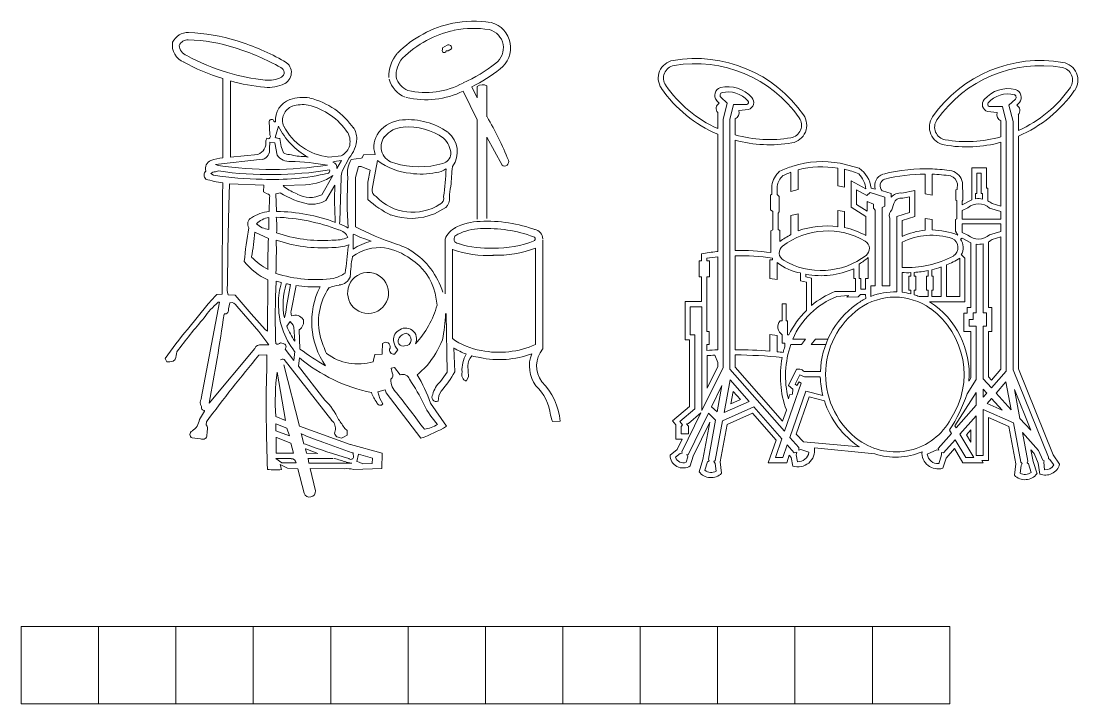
# Model space of a CAD drawing. Header units: inches. Extents: x 0 to 32.2, y 12.4 to 36.8.
# Drawn here: x 0 to 13.66, y 27 to 35.82 of the extents above; entities that cross this region are included whole.
import ezdxf

# ---------------------------------------------------------------- set-up
doc = ezdxf.new("R2010")
doc.units = ezdxf.units.IN
doc.header["$MEASUREMENT"] = 0

msp = doc.modelspace()

# ---------------------------------------------------------------- linework, layer by layer
at = {"color": 7, "linetype": 'Continuous', "lineweight": 5}
for p, q in [((5.504, 35.514), (5.445, 35.479)), ((5.445, 35.479), (5.446, 35.456)), ((5.494, 35.437), (5.52, 35.441)), ((5.52, 35.441), (5.563, 35.463)), ((2.605, 35.08), (2.605, 34.058)), ((2.707, 34.063), (2.707, 35.049)), ((5.825, 34.973), (5.895, 34.831)), ((5.895, 34.831), (5.895, 34.977)), ((6.02, 34.985), (6.02, 34.587)), ((5.895, 34.548), (5.713, 34.918)), ((9.124, 34.763), (9.04, 34.84)), ((8.988, 34.797), (9.02, 34.762)), ((9.07, 34.551), (9.124, 34.763)), ((9.206, 34.746), (9.16, 34.551)), ((9.379, 34.746), (9.206, 34.746)), ((12.509, 34.721), (12.682, 34.72)), ((12.682, 34.72), (12.729, 34.525)), ((12.765, 34.738), (12.849, 34.814)), ((12.819, 34.525), (12.765, 34.738)), ((12.901, 34.771), (12.868, 34.736)), ((9.002, 34.64), (9.002, 34.435)), ((9.07, 31.345), (9.07, 34.551)), ((9.16, 34.551), (9.16, 31.326)), ((9.227, 34.353), (9.227, 34.559)), ((9.276, 34.667), (9.399, 34.681)), ((12.613, 34.641), (12.49, 34.656)), ((12.887, 34.614), (12.887, 34.409)), ((3.207, 34.53), (3.213, 34.354)), ((3.326, 34.464), (3.281, 34.321)), ((4.938, 34.454), (4.968, 34.455)), ((5.895, 33.265), (5.895, 34.548)), ((12.661, 34.328), (12.661, 34.534)), ((12.729, 34.525), (12.729, 31.3)), ((12.819, 31.318), (12.819, 34.525)), ((3.175, 34.309), (3.163, 34.278)), ((3.345, 34.305), (3.359, 34.202)), ((6.215, 33.962), (6.02, 34.324)), ((6.02, 34.324), (6.02, 33.272)), ((9.002, 34.361), (9.002, 32.847)), ((9.227, 32.859), (9.227, 34.283)), ((12.887, 31.331), (12.887, 34.336)), ((3.213, 34.26), (3.209, 34.177)), ((3.277, 34.252), (3.213, 34.26)), ((3.309, 34.09), (3.277, 34.252)), ((3.359, 34.202), (3.391, 34.123)), ((12.661, 34.257), (12.661, 33.432)), ((3.121, 34.037), (2.51, 33.972)), ((3.059, 34.098), (2.707, 34.063)), ((3.67, 34.073), (3.707, 34.067)), ((3.977, 34.067), (4.137, 34.082)), ((4.029, 34.002), (4.046, 34.009)), ((4.046, 34.009), (4.141, 34.021)), ((4.141, 34.021), (4.081, 33.917)), ((4.15, 33.886), (4.238, 34.056)), ((4.395, 34.051), (4.265, 34.033)), ((4.408, 34.055), (4.395, 34.051)), ((4.423, 34.094), (4.408, 34.055)), ((4.574, 34.099), (4.423, 34.094)), ((2.51, 33.972), (2.547, 33.957)), ((2.513, 33.876), (2.549, 33.887)), ((4.323, 33.802), (4.358, 33.943)), ((4.358, 33.943), (4.395, 33.945)), ((4.395, 33.945), (4.51, 33.899)), ((4.51, 33.899), (4.482, 33.741)), ((9.948, 33.623), (9.948, 33.867)), ((10.041, 33.902), (10.041, 33.648)), ((10.552, 33.694), (10.552, 33.923)), ((10.62, 33.979), (10.585, 33.986)), ((10.831, 33.922), (10.62, 33.979)), ((10.641, 33.909), (10.641, 33.678)), ((12.474, 33.926), (12.284, 33.926)), ((12.284, 33.926), (12.284, 33.515)), ((12.474, 33.665), (12.474, 33.926)), ((2.488, 33.831), (2.45, 33.853)), ((2.605, 33.732), (2.604, 33.568)), ((4.029, 33.826), (3.887, 33.58)), ((4.119, 33.238), (4.136, 33.802)), ((4.319, 33.166), (4.323, 33.802)), ((4.482, 33.741), (4.482, 33.52)), ((10.728, 33.417), (10.728, 33.758)), ((10.728, 33.758), (10.917, 33.654)), ((11.683, 33.847), (11.683, 33.591)), ((11.772, 33.574), (11.772, 33.845)), ((12.164, 33.65), (12.164, 33.738)), ((12.406, 33.858), (12.352, 33.858)), ((12.352, 33.858), (12.352, 33.597)), ((12.406, 33.597), (12.406, 33.858)), ((2.685, 33.441), (2.692, 33.722)), ((2.692, 33.722), (3.136, 33.704)), ((3.136, 33.704), (3.132, 33.617)), ((3.132, 33.617), (3.18, 33.592)), ((3.35, 33.605), (3.293, 33.589)), ((3.386, 33.699), (3.676, 33.709)), ((3.404, 33.676), (3.386, 33.699)), ((4.053, 33.702), (3.936, 33.507)), ((9.701, 33.696), (9.701, 33.586)), ((9.769, 33.69), (9.769, 33.584)), ((10.041, 33.648), (9.948, 33.623)), ((10.641, 33.678), (10.552, 33.694)), ((10.795, 33.455), (10.795, 33.644)), ((10.795, 33.644), (10.93, 33.57)), ((10.93, 33.57), (10.97, 33.61)), ((10.97, 33.61), (11.16, 33.55)), ((11.038, 33.652), (10.984, 33.664)), ((11.242, 33.594), (11.129, 33.63)), ((11.242, 33.546), (11.242, 33.594)), ((11.55, 33.634), (11.381, 33.601)), ((11.55, 33.299), (11.55, 33.634)), ((12.097, 33.649), (12.079, 33.643)), ((12.079, 33.643), (12.079, 33.509)), ((12.099, 33.723), (12.097, 33.649)), ((12.17, 33.637), (12.164, 33.65)), ((12.17, 33.508), (12.17, 33.637)), ((12.352, 33.597), (12.335, 33.597)), ((12.335, 33.597), (12.335, 33.526)), ((12.425, 33.597), (12.406, 33.597)), ((12.425, 33.523), (12.425, 33.597)), ((12.492, 33.665), (12.474, 33.665)), ((12.492, 33.501), (12.492, 33.665)), ((2.604, 33.568), (2.598, 32.294)), ((3.208, 33.543), (3.205, 33.363)), ((3.293, 33.589), (3.301, 33.363)), ((9.701, 33.586), (9.685, 33.572)), ((9.685, 33.572), (9.685, 33.383)), ((9.769, 33.584), (9.797, 33.556)), ((9.797, 33.556), (9.797, 33.36)), ((11.016, 33.457), (10.934, 33.492)), ((10.934, 33.492), (10.934, 33.368)), ((11.016, 33.406), (11.016, 33.457)), ((11.16, 33.55), (11.16, 33.431)), ((11.252, 33.386), (11.276, 33.468)), ((11.394, 33.535), (11.482, 33.552)), ((11.482, 33.552), (11.482, 33.349)), ((11.683, 33.591), (11.772, 33.574)), ((12.079, 33.509), (12.091, 33.5)), ((12.091, 33.5), (12.091, 33.268)), ((12.284, 33.515), (12.159, 33.449)), ((12.159, 33.496), (12.17, 33.508)), ((12.159, 33.449), (12.159, 33.496)), ((12.661, 33.432), (12.547, 33.466)), ((5.34, 33.334), (5.487, 33.416)), ((9.685, 33.383), (9.715, 33.363)), ((9.715, 33.363), (9.715, 33.128)), ((9.797, 33.36), (9.783, 33.341)), ((9.783, 33.341), (9.783, 33.132)), ((9.948, 33.31), (10.041, 33.333)), ((10.041, 33.333), (10.041, 33.113)), ((10.552, 33.165), (10.552, 33.374)), ((10.552, 33.374), (10.641, 33.363)), ((10.641, 33.363), (10.641, 33.155)), ((10.917, 33.298), (10.728, 33.417)), ((10.934, 33.368), (10.795, 33.455)), ((11.036, 33.379), (11.016, 33.406)), ((11.037, 33.286), (11.036, 33.379)), ((11.16, 33.431), (11.127, 33.416)), ((11.127, 33.416), (11.127, 33.286)), ((11.482, 33.349), (11.316, 33.298)), ((12.159, 33.375), (12.234, 33.411)), ((12.159, 33.263), (12.159, 33.375)), ((12.513, 33.405), (12.66, 33.362)), ((12.66, 33.362), (12.66, 33.263)), ((3.2, 33.131), (3.202, 33.286)), ((4.116, 33.206), (4.119, 33.238)), ((9.948, 33.063), (9.948, 33.31)), ((10.917, 33.051), (10.917, 33.298)), ((11.037, 32.404), (11.037, 33.286)), ((11.127, 33.286), (11.127, 32.404)), ((11.226, 32.404), (11.226, 33.277)), ((11.316, 33.298), (11.316, 32.324)), ((11.384, 33.248), (11.55, 33.299)), ((11.384, 33.043), (11.384, 33.248)), ((11.772, 33.259), (11.683, 33.271)), ((11.683, 33.271), (11.683, 33.121)), ((11.772, 33.124), (11.772, 33.259)), ((12.091, 33.268), (12.073, 33.259)), ((12.073, 33.259), (12.073, 33.109)), ((12.66, 33.263), (12.159, 33.263)), ((12.66, 33.204), (12.159, 33.204)), ((12.159, 33.204), (12.159, 33.092)), ((12.66, 33.105), (12.66, 33.204)), ((3.197, 33.016), (3.02, 33.096)), ((4.289, 33.064), (4.299, 33.071)), ((4.289, 32.877), (4.289, 33.064)), ((9.715, 33.128), (9.689, 33.115)), ((9.689, 33.115), (9.689, 32.832)), ((9.783, 33.132), (9.805, 33.118)), ((9.805, 33.118), (9.805, 32.974)), ((12.073, 33.109), (12.105, 33.058)), ((12.159, 33.092), (12.234, 33.056)), ((12.513, 33.062), (12.66, 33.105)), ((4.237, 32.932), (4.228, 32.908)), ((4.441, 33.009), (4.525, 32.979)), ((5.479, 33.005), (5.479, 32.297)), ((6.74, 31.584), (6.74, 32.995)), ((11.384, 32.968), (11.384, 32.641)), ((12.16, 33.019), (12.14, 33.007)), ((12.274, 32.956), (12.16, 33.019)), ((12.274, 32.123), (12.274, 32.956)), ((12.342, 32.94), (12.342, 32.055)), ((12.432, 32.055), (12.432, 32.945)), ((12.5, 32.97), (12.5, 32.123)), ((12.661, 33.035), (12.547, 33.001)), ((12.661, 31.326), (12.661, 33.035)), ((5.573, 32.874), (5.573, 31.722)), ((6.647, 31.646), (6.647, 32.89)), ((8.793, 32.817), (8.793, 32.724)), ((9.002, 32.847), (8.99, 32.844)), ((9.002, 31.575), (9.002, 32.777)), ((9.227, 32.791), (9.227, 31.577)), ((12.15, 32.801), (12.197, 32.759)), ((8.793, 32.724), (8.76, 32.724)), ((8.76, 32.724), (8.76, 32.52)), ((8.861, 32.759), (8.861, 32.724)), ((8.861, 32.724), (8.894, 32.724)), ((8.894, 32.724), (8.894, 32.52)), ((9.674, 32.498), (9.674, 32.738)), ((9.674, 32.738), (9.708, 32.738)), ((9.708, 32.738), (9.708, 32.761)), ((9.77, 32.704), (9.77, 32.483)), ((10.829, 32.683), (10.829, 32.495)), ((10.947, 32.495), (10.947, 32.768)), ((11.889, 32.645), (11.889, 32.264)), ((11.957, 32.672), (11.957, 32.264)), ((12.129, 32.264), (12.129, 32.759)), ((12.197, 32.759), (12.197, 32.197)), ((8.76, 32.52), (8.791, 32.52)), ((8.791, 32.52), (8.791, 32.2)), ((8.894, 32.52), (8.859, 32.52)), ((8.859, 32.52), (8.859, 31.812)), ((10.073, 32.465), (10.073, 32.568)), ((10.141, 32.519), (10.141, 32.552)), ((10.215, 32.501), (10.141, 32.519)), ((10.215, 32.149), (10.215, 32.501)), ((10.761, 32.624), (10.761, 32.495)), ((11.384, 32.319), (11.384, 32.574)), ((11.497, 32.526), (11.472, 32.526)), ((11.472, 32.526), (11.472, 32.347)), ((11.497, 32.573), (11.497, 32.526)), ((11.541, 32.575), (11.541, 32.526)), ((11.541, 32.526), (11.562, 32.526)), ((11.562, 32.526), (11.562, 32.347)), ((11.698, 32.347), (11.698, 32.526)), ((11.698, 32.526), (11.723, 32.526)), ((11.723, 32.526), (11.723, 32.6)), ((11.767, 32.526), (11.767, 32.61)), ((11.788, 32.526), (11.767, 32.526)), ((11.788, 32.347), (11.788, 32.526)), ((3.189, 32.478), (3.182, 31.818)), ((3.297, 32.463), (3.294, 32.432)), ((3.49, 32.079), (3.552, 32.407)), ((9.77, 32.483), (9.674, 32.498)), ((10.147, 32.448), (10.073, 32.465)), ((10.147, 32.084), (10.147, 32.448)), ((10.761, 32.495), (10.783, 32.495)), ((10.783, 32.495), (10.783, 32.328)), ((10.829, 32.495), (10.851, 32.495)), ((10.851, 32.495), (10.851, 32.359)), ((10.913, 32.36), (10.913, 32.495)), ((10.913, 32.495), (10.947, 32.495)), ((10.98, 32.404), (11.037, 32.404)), ((10.98, 32.266), (10.98, 32.404)), ((11.127, 32.404), (11.226, 32.404)), ((2.512, 32.271), (2.419, 32.168)), ((2.528, 32.292), (2.512, 32.271)), ((2.598, 32.294), (2.528, 32.292)), ((2.765, 32.28), (2.675, 32.287)), ((5.375, 32.154), (5.349, 32.307)), ((10.783, 32.328), (10.515, 32.328)), ((10.691, 32.279), (10.54, 32.265)), ((10.671, 32.254), (10.691, 32.279)), ((10.818, 32.258), (10.671, 32.254)), ((10.846, 32.291), (10.818, 32.258)), ((10.913, 32.292), (10.846, 32.291)), ((10.851, 32.359), (10.913, 32.36)), ((10.914, 32.237), (10.913, 32.292)), ((11.472, 32.347), (11.497, 32.347)), ((11.497, 32.347), (11.497, 32.299)), ((11.562, 32.347), (11.541, 32.347)), ((11.541, 32.347), (11.541, 32.286)), ((11.604, 32.264), (11.723, 32.264)), ((11.723, 32.347), (11.698, 32.347)), ((11.723, 32.264), (11.723, 32.347)), ((11.767, 32.264), (11.767, 32.347)), ((11.767, 32.347), (11.788, 32.347)), ((11.889, 32.264), (11.767, 32.264)), ((11.957, 32.264), (12.129, 32.264)), ((2.419, 32.168), (2.15, 31.838)), ((2.565, 32.19), (2.328, 30.947)), ((2.545, 32.189), (2.565, 32.19)), ((2.699, 32.184), (2.678, 32.107)), ((3.072, 31.814), (2.787, 32.141)), ((8.791, 32.2), (8.579, 32.2)), ((8.579, 32.2), (8.579, 31.704)), ((8.647, 31.771), (8.647, 32.132)), ((8.647, 32.132), (8.797, 32.132)), ((8.797, 32.132), (8.797, 30.789)), ((9.835, 31.95), (9.835, 32.168)), ((9.835, 32.168), (9.888, 32.168)), ((9.888, 32.168), (9.888, 31.949)), ((12.197, 32.197), (11.739, 32.197)), ((12.227, 32.049), (12.227, 32.123)), ((12.227, 32.123), (12.274, 32.123)), ((12.5, 32.123), (12.544, 32.123)), ((12.544, 32.123), (12.544, 31.813)), ((3.154, 31.837), (2.974, 32.04)), ((3.418, 32.039), (3.403, 31.989)), ((5.491, 32.045), (5.505, 31.285)), ((12.182, 31.813), (12.182, 32.049)), ((12.182, 32.049), (12.227, 32.049)), ((12.301, 31.965), (12.252, 31.965)), ((12.252, 31.965), (12.252, 31.88)), ((12.342, 32.055), (12.301, 32.055)), ((12.301, 32.055), (12.301, 31.965)), ((12.477, 32.055), (12.432, 32.055)), ((12.477, 31.88), (12.477, 32.055)), ((3.182, 31.818), (3.154, 31.837)), ((3.433, 31.88), (3.478, 31.941)), ((3.478, 31.941), (3.516, 31.893)), ((3.516, 31.893), (3.524, 31.866)), ((3.524, 31.866), (3.537, 31.687)), ((3.603, 31.586), (3.595, 31.835)), ((9.807, 31.95), (9.835, 31.95)), ((9.888, 31.949), (9.902, 31.949)), ((9.902, 31.949), (9.902, 31.767)), ((12.252, 31.88), (12.342, 31.88)), ((12.342, 31.88), (12.342, 31.193)), ((12.432, 31.201), (12.432, 31.88)), ((12.432, 31.88), (12.477, 31.88)), ((3.199, 31.638), (3.072, 31.814)), ((8.579, 31.704), (8.639, 31.704)), ((8.639, 31.704), (8.639, 30.844)), ((8.707, 31.771), (8.647, 31.771)), ((8.707, 30.813), (8.707, 31.771)), ((8.859, 31.812), (8.891, 31.812)), ((8.891, 31.812), (8.891, 31.644)), ((9.674, 31.558), (9.674, 31.774)), ((9.674, 31.774), (9.77, 31.761)), ((9.77, 31.761), (9.77, 31.55)), ((9.835, 31.663), (9.835, 31.769)), ((9.902, 31.767), (9.922, 31.767)), ((9.972, 31.715), (10.138, 31.715)), ((10.138, 31.715), (10.083, 31.644)), ((10.209, 31.644), (10.264, 31.715)), ((10.264, 31.715), (10.426, 31.715)), ((12.274, 31.813), (12.182, 31.813)), ((12.274, 31.212), (12.274, 31.813)), ((12.544, 31.813), (12.5, 31.813)), ((12.5, 31.813), (12.5, 31.227)), ((2.43, 30.887), (3.02, 31.592)), ((3.11, 31.638), (3.199, 31.638)), ((3.351, 31.667), (3.384, 31.655)), ((3.41, 31.582), (3.525, 31.439)), ((3.525, 31.439), (3.535, 31.553)), ((4.666, 31.536), (4.668, 31.656)), ((4.823, 31.518), (4.868, 31.576)), ((5.603, 31.291), (5.591, 31.599)), ((8.891, 31.644), (8.859, 31.644)), ((8.859, 31.644), (8.859, 31.569)), ((9.868, 31.663), (9.835, 31.663)), ((9.868, 31.618), (9.868, 31.663)), ((10.083, 31.644), (9.947, 31.644)), ((10.397, 31.644), (10.209, 31.644)), ((1.863, 31.461), (1.882, 31.419)), ((1.882, 31.419), (1.922, 31.42)), ((1.922, 31.42), (1.965, 31.428)), ((1.965, 31.428), (1.99, 31.452)), ((3.073, 31.505), (3.176, 31.509)), ((3.176, 31.509), (3.173, 31.307)), ((3.397, 31.452), (4.013, 30.663)), ((3.585, 31.365), (3.597, 31.472)), ((4.55, 31.422), (4.552, 31.442)), ((4.552, 31.442), (4.57, 31.516)), ((4.57, 31.516), (4.666, 31.519)), ((4.666, 31.519), (4.666, 31.536)), ((8.865, 31.081), (8.865, 31.501)), ((8.966, 31.506), (9.002, 31.412)), ((9.002, 31.412), (9.002, 31.361)), ((9.227, 31.51), (9.227, 31.351)), ((3.418, 30.663), (3.307, 31.288)), ((3.598, 30.59), (3.393, 31.383)), ((3.923, 30.926), (3.585, 31.365)), ((4.826, 31.348), (4.783, 31.337)), ((4.783, 31.337), (4.795, 31.277)), ((4.899, 31.251), (4.826, 31.348)), ((5.139, 31.269), (5.245, 31.373)), ((5.505, 31.285), (5.419, 31.165)), ((5.779, 31.231), (5.774, 31.368)), ((8.797, 30.789), (9.07, 31.345)), ((9.002, 31.361), (8.865, 31.081)), ((9.16, 31.326), (9.865, 30.522)), ((9.227, 31.351), (9.839, 30.655)), ((9.916, 31.113), (10.021, 31.324)), ((10.021, 31.324), (10.063, 31.324)), ((10.119, 31.293), (10.328, 31.293)), ((12.538, 31.185), (12.661, 31.326)), ((12.729, 31.3), (12.538, 31.083)), ((13.278, 30.186), (12.819, 31.318)), ((13.338, 30.219), (12.887, 31.331)), ((5.116, 31.251), (5.139, 31.269)), ((5.753, 31.17), (5.768, 31.201)), ((5.768, 31.201), (5.779, 31.231)), ((9.161, 31.188), (9.084, 30.766)), ((9.407, 30.908), (9.161, 31.188)), ((9.865, 30.522), (10.08, 31.146)), ((10.001, 31.132), (10.061, 31.252)), ((10.054, 31.163), (10.023, 31.115)), ((10.08, 31.146), (10.054, 31.163)), ((10.061, 31.252), (10.123, 31.225)), ((10.123, 31.225), (10.327, 31.225)), ((12.342, 31.193), (12.225, 31.008)), ((12.249, 31.173), (12.274, 31.212)), ((12.538, 31.083), (12.432, 31.201)), ((12.5, 31.227), (12.538, 31.185)), ((12.599, 31.016), (12.727, 31.162)), ((12.727, 31.162), (12.794, 30.801)), ((4.61, 31.034), (4.706, 31.057)), ((4.636, 30.948), (4.61, 31.034)), ((4.706, 31.057), (4.717, 31.021)), ((4.717, 31.021), (5.164, 30.433)), ((9.056, 31.113), (8.922, 30.84)), ((8.993, 30.773), (9.056, 31.113)), ((9.173, 30.879), (9.203, 31.038)), ((9.203, 31.038), (9.295, 30.933)), ((9.972, 31.068), (9.916, 31.113)), ((9.931, 30.992), (9.967, 31.002)), ((10.139, 31.042), (9.934, 30.444)), ((9.967, 31.002), (9.972, 31.068)), ((10.023, 31.115), (10.001, 31.132)), ((10.358, 30.987), (10.139, 31.042)), ((12.342, 31.025), (12.068, 30.592)), ((12.342, 30.859), (12.342, 31.025)), ((12.432, 31.067), (12.479, 31.015)), ((12.432, 30.962), (12.432, 31.067)), ((12.479, 31.015), (12.432, 30.962)), ((12.794, 30.801), (12.599, 31.016)), ((12.837, 31.064), (12.907, 30.689)), ((13.046, 30.537), (12.837, 31.064)), ((4.676, 30.876), (4.636, 30.948)), ((5.498, 30.587), (5.289, 30.887)), ((9.084, 30.766), (9.407, 30.908)), ((9.295, 30.933), (9.173, 30.879)), ((9.915, 30.943), (9.931, 30.992)), ((10.016, 30.486), (10.185, 30.968)), ((10.185, 30.968), (10.38, 30.917)), ((12.432, 30.962), (12.432, 30.962)), ((12.54, 30.948), (12.482, 30.882)), ((12.482, 30.882), (12.676, 30.797)), ((12.676, 30.797), (12.54, 30.948)), ((2.371, 30.782), (2.304, 30.676)), ((2.37, 30.792), (2.371, 30.782)), ((6.839, 30.731), (6.85, 30.705)), ((8.639, 30.844), (8.419, 30.656)), ((8.513, 30.647), (8.707, 30.813)), ((8.537, 30.259), (8.782, 30.759)), ((8.881, 30.755), (8.618, 30.219)), ((8.782, 30.759), (8.623, 30.623)), ((8.974, 30.668), (8.881, 30.755)), ((8.922, 30.84), (8.993, 30.773)), ((9.469, 30.837), (9.064, 30.659)), ((9.124, 30.611), (9.451, 30.755)), ((9.451, 30.755), (9.755, 30.409)), ((9.832, 30.424), (9.469, 30.837)), ((9.839, 30.655), (9.889, 30.797)), ((12.084, 30.565), (12.342, 30.859)), ((12.432, 30.21), (12.432, 30.806)), ((12.432, 30.806), (12.825, 30.633)), ((2.39, 30.606), (2.396, 30.646)), ((3.291, 30.715), (3.418, 30.663)), ((3.434, 30.563), (3.292, 30.617)), ((3.292, 30.617), (3.293, 30.527)), ((4.253, 30.353), (3.598, 30.59)), ((6.85, 30.705), (6.854, 30.682)), ((6.854, 30.682), (6.865, 30.649)), ((6.865, 30.649), (6.967, 30.652)), ((8.419, 30.656), (8.461, 30.604)), ((8.461, 30.604), (8.461, 30.421)), ((8.546, 30.607), (8.513, 30.647)), ((8.529, 30.585), (8.546, 30.607)), ((8.623, 30.623), (8.597, 30.617)), ((8.597, 30.617), (8.624, 30.588)), ((8.684, 30.201), (8.9, 30.641)), ((8.9, 30.641), (8.811, 30.156)), ((8.881, 30.164), (8.974, 30.668)), ((9.064, 30.659), (8.97, 30.147)), ((9.035, 30.127), (9.124, 30.611)), ((12.068, 30.592), (12.084, 30.565)), ((12.132, 30.484), (12.342, 30.723)), ((12.342, 30.723), (12.342, 30.21)), ((12.5, 30.143), (12.5, 30.702)), ((12.5, 30.702), (12.765, 30.586)), ((12.825, 30.633), (12.919, 30.122)), ((12.907, 30.689), (13.046, 30.537)), ((2.399, 30.456), (2.403, 30.526)), ((3.293, 30.527), (3.468, 30.464)), ((3.468, 30.464), (3.434, 30.563)), ((3.618, 30.492), (3.653, 30.36)), ((4.164, 30.448), (4.213, 30.473)), ((4.214, 30.533), (4.183, 30.558)), ((4.213, 30.473), (4.214, 30.533)), ((8.529, 30.488), (8.529, 30.585)), ((8.624, 30.488), (8.529, 30.488)), ((8.624, 30.588), (8.624, 30.488)), ((10.11, 30.388), (10.016, 30.486)), ((12.022, 30.494), (11.852, 30.301)), ((11.995, 30.539), (12.022, 30.494)), ((12.313, 30.184), (12.132, 30.484)), ((12.274, 30.543), (12.216, 30.477)), ((12.216, 30.477), (12.274, 30.38)), ((12.274, 30.543), (12.274, 30.38)), ((12.765, 30.586), (12.854, 30.102)), ((13.008, 30.138), (12.94, 30.505)), ((12.94, 30.505), (13.149, 30.273)), ((2.209, 30.436), (2.32, 30.427)), ((3.295, 30.446), (3.297, 30.238)), ((3.486, 30.371), (3.298, 30.444)), ((3.518, 30.238), (3.486, 30.371)), ((3.653, 30.36), (3.673, 30.357)), ((4.277, 30.245), (3.899, 30.382)), ((4.11, 30.443), (4.141, 30.434)), ((4.141, 30.434), (4.164, 30.448)), ((4.666, 30.24), (4.258, 30.353)), ((8.461, 30.421), (8.541, 30.421)), ((8.541, 30.421), (8.476, 30.289)), ((9.755, 30.409), (9.655, 30.116)), ((9.75, 30.184), (9.832, 30.424)), ((9.9, 30.346), (9.845, 30.184)), ((9.988, 30.245), (9.9, 30.346)), ((9.934, 30.444), (10.051, 30.311)), ((10.832, 30.322), (10.11, 30.388)), ((11.921, 30.243), (12.07, 30.413)), ((12.07, 30.413), (12.208, 30.184)), ((3.296, 30.238), (3.518, 30.238)), ((3.687, 30.238), (3.675, 30.297)), ((3.675, 30.297), (3.679, 30.294)), ((3.679, 30.294), (3.834, 30.236)), ((3.834, 30.236), (3.687, 30.238)), ((4.291, 30.245), (4.277, 30.245)), ((4.293, 30.185), (4.291, 30.245)), ((4.358, 30.228), (4.338, 30.13)), ((4.54, 30.177), (4.358, 30.228)), ((4.662, 30.043), (4.666, 30.24)), ((8.476, 30.289), (8.386, 30.215)), ((8.458, 30.186), (8.517, 30.235)), ((8.517, 30.235), (8.541, 30.239)), ((8.541, 30.239), (8.537, 30.259)), ((8.616, 30.191), (8.592, 30.122)), ((8.618, 30.219), (8.604, 30.223)), ((8.604, 30.223), (8.616, 30.191)), ((8.647, 30.075), (8.684, 30.201)), ((9.845, 30.184), (9.75, 30.184)), ((9.893, 30.116), (9.926, 30.213)), ((9.926, 30.213), (9.952, 30.184)), ((9.952, 30.184), (9.972, 30.073)), ((10.022, 30.251), (9.988, 30.245)), ((10.015, 30.218), (10.022, 30.251)), ((10.031, 30.129), (10.015, 30.218)), ((10.051, 30.311), (10.052, 30.28)), ((10.052, 30.28), (10.074, 30.288)), ((10.074, 30.288), (10.179, 30.251)), ((10.252, 30.309), (11.032, 30.23)), ((11.832, 30.282), (11.71, 30.225)), ((11.86, 30.278), (11.832, 30.282)), ((11.852, 30.301), (11.86, 30.278)), ((11.858, 30.104), (11.895, 30.219)), ((11.895, 30.219), (11.895, 30.248)), ((11.895, 30.248), (11.921, 30.243)), ((11.952, 30.177), (12.06, 30.299)), ((12.06, 30.299), (12.169, 30.116)), ((12.208, 30.184), (12.313, 30.184)), ((12.342, 30.21), (12.432, 30.21)), ((13.078, 30.131), (13.05, 30.282)), ((13.05, 30.282), (13.091, 30.237)), ((13.091, 30.237), (13.144, 30.111)), ((13.149, 30.273), (13.202, 30.149)), ((13.276, 30.166), (13.278, 30.186)), ((13.42, 30.097), (13.338, 30.219)), ((3.491, 30.172), (3.29, 30.172)), ((3.29, 30.172), (3.369, 30.113)), ((3.364, 30.028), (3.349, 30.092)), ((3.349, 30.092), (3.441, 30.044)), ((3.369, 30.113), (3.555, 30.115)), ((3.441, 30.044), (3.575, 30.038)), ((4.034, 30.172), (3.703, 30.172)), ((3.708, 30.172), (3.718, 30.111)), ((3.718, 30.111), (4.272, 30.111)), ((4.272, 30.111), (4.201, 30.125)), ((4.295, 30.03), (4.662, 30.043)), ((4.338, 30.13), (4.368, 30.125)), ((4.368, 30.125), (4.416, 30.101)), ((4.416, 30.101), (4.538, 30.106)), ((4.538, 30.106), (4.54, 30.177)), ((8.811, 30.156), (8.761, 30)), ((8.837, 30.018), (8.87, 30.126)), ((8.87, 30.126), (8.89, 30.142)), ((8.89, 30.142), (8.881, 30.164)), ((8.97, 30.147), (8.952, 30.133)), ((8.952, 30.133), (8.967, 30.108)), ((8.967, 30.108), (8.98, 30.009)), ((9.052, 29.98), (9.035, 30.127)), ((9.655, 30.116), (9.893, 30.116)), ((11.91, 30.045), (11.952, 30.177)), ((12.169, 30.116), (12.432, 30.116)), ((12.432, 30.116), (12.416, 30.143)), ((12.416, 30.143), (12.5, 30.143)), ((12.854, 30.102), (12.836, 29.954)), ((12.922, 30.082), (12.909, 29.983)), ((12.919, 30.122), (12.937, 30.107)), ((12.937, 30.107), (12.922, 30.082)), ((12.999, 30.116), (13.008, 30.138)), ((13.019, 30.1), (12.999, 30.116)), ((13.051, 29.992), (13.019, 30.1)), ((13.128, 29.974), (13.078, 30.131)), ((13.144, 30.111), (13.164, 29.97)), ((13.202, 30.149), (13.219, 30.142)), ((13.219, 30.142), (13.216, 30.124)), ((13.216, 30.124), (13.226, 30.024)), ((13.291, 30.161), (13.276, 30.166)), ((13.344, 30.088), (13.291, 30.161)), ((3.575, 30.038), (3.659, 29.723)), ((3.803, 29.754), (3.735, 30.041)), ((3.735, 30.041), (4.178, 30.038)), ((0, 27), (0, 28)), ((12, 28), (0, 28)), ((1, 27), (1, 28)), ((2, 27), (2, 28)), ((3, 27), (3, 28)), ((4, 27), (4, 28)), ((5, 27), (5, 28)), ((6, 27), (6, 28)), ((7, 27), (7, 28)), ((8, 27), (8, 28)), ((9, 27), (9, 28)), ((10, 27), (10, 28)), ((11, 27), (11, 28)), ((12, 27), (12, 28)), ((12, 27), (0, 27))]:
    msp.add_line(p, q, dxfattribs=at)
for centre, radius, start, end in [((5.872, 34.397), 1.43, 101.8375, 134.8396), ((5.85, 34.432), 1.391, 81.0914, 101.2186), ((5.987, 35.477), 0.339, 306.5571, 74.8147), ((2.154, 35.458), 0.217, 87.3267, 154.7962), ((2.089, 33.329), 2.346, 72.5767, 88.2035), ((5.871, 34.398), 1.334, 101.8164, 134.8597), ((5.85, 34.435), 1.294, 81.0766, 101.2488), ((5.987, 35.477), 0.245, 306.5292, 74.8138), ((2.186, 35.51), 0.232, 170.1335, 249.916), ((2.154, 35.457), 0.124, 87.3776, 154.7215), ((2.196, 35.524), 0.155, 185.2835, 248.6805), ((2.09, 33.334), 2.248, 72.5571, 88.2138), ((1.866, 32.588), 3.12, 60.5008, 72.7471), ((5.521, 35.475), 0.043, 344.0073, 113.4945), ((3.362, 37.55), 2.49, 240.6242, 253.83), ((1.866, 32.586), 3.029, 60.5132, 72.7495), ((5.204, 35.112), 0.453, 139.7534, 182.2734), ((5.468, 35.443), 0.0257, 149.5651, 347.923), ((3.36, 37.547), 2.58, 240.6212, 252.9789), ((3.33, 35.159), 0.162, 299.6774, 67.3991), ((5.203, 35.112), 0.359, 139.7334, 182.3259), ((4.903, 36.826), 1.976, 294.1962, 308.4982), ((8.465, 35.087), 0.232, 99.7312, 157.3114), ((8.465, 35.087), 0.164, 99.7846, 214.7952), ((8.714, 33.64), 1.7, 34.7945, 99.7681), ((8.714, 33.64), 1.633, 34.8003, 99.7632), ((13.175, 33.615), 1.7, 80.2292, 145.2202), ((13.175, 33.614), 1.633, 80.2369, 145.1997), ((13.424, 35.061), 0.232, 325.1962, 80.2298), ((3.358, 37.366), 2.313, 252.6437, 264.9628), ((3.195, 35.44), 0.381, 263.9471, 296.3097), ((3.33, 35.159), 0.0687, 299.6493, 67.4097), ((5.098, 35.169), 0.263, 195.7918, 247.6039), ((4.904, 36.824), 2.067, 296.4686, 308.5165), ((8.465, 35.087), 0.232, 157.2389, 214.8254), ((13.424, 35.061), 0.164, 325.2046, 80.2157), ((3.358, 37.365), 2.405, 254.2958, 264.9637), ((3.195, 35.442), 0.476, 263.9983, 296.2586), ((5.099, 35.17), 0.358, 195.8991, 247.5115), ((5.226, 35.924), 1.024, 257.1123, 298.373), ((5.963, 34.895), 0.107, 57.7452, 129.3961), ((9.671, 35.924), 1.633, 214.7932, 245.823), ((9.069, 34.864), 0.105, 107.4912, 219.7268), ((9.138, 34.575), 0.401, 40.4996, 104.4726), ((12.218, 35.899), 1.633, 294.177, 325.2068), ((3.638, 34.299), 0.538, 80.5901, 107.4409), ((3.509, 33.907), 0.948, 33.7515, 76.3883), ((5.226, 35.925), 1.118, 257.1232, 295.8083), ((9.67, 35.924), 1.7, 214.787, 246.8487), ((9.069, 34.864), 0.0374, 107.5242, 219.7642), ((9.137, 34.575), 0.334, 40.5347, 104.4411), ((9.372, 34.773), 0.0951, 286.4656, 41.7492), ((12.751, 34.55), 0.401, 75.5271, 139.5006), ((12.751, 34.549), 0.334, 75.5563, 139.4678), ((12.82, 34.838), 0.0374, 320.2357, 72.4761), ((12.82, 34.838), 0.105, 320.2731, 72.5095), ((12.218, 35.899), 1.7, 293.1585, 325.2112), ((3.575, 34.54), 0.29, 110.9801, 183.5756), ((3.574, 34.54), 0.196, 110.9466, 202.1296), ((3.638, 34.298), 0.446, 80.6297, 107.3712), ((3.508, 33.906), 0.856, 33.7767, 76.3571), ((9.065, 34.693), 0.0825, 123.1246, 219.8865), ((9.372, 34.773), 0.0275, 286.3792, 41.803), ((12.517, 34.747), 0.0951, 138.2513, 253.5336), ((12.517, 34.747), 0.0275, 138.1938, 253.6263), ((12.823, 34.667), 0.0825, 320.1135, 56.8754), ((3.236, 34.524), 0.0294, 10.5879, 168.6185), ((4.999, 33.65), 0.9, 55.2062, 94.3917), ((2.551, 32.533), 4.032, 21.7042, 30.6248), ((9.182, 34.645), 0.0967, 297.9646, 13.3381), ((9.92, 34.478), 0.164, 279.7542, 34.7979), ((9.92, 34.478), 0.232, 279.7579, 34.8159), ((11.969, 34.452), 0.232, 145.1886, 260.2587), ((12.707, 34.619), 0.0969, 166.7757, 241.9209), ((3.281, 34.543), 0.0209, 218.4129, 281.2165), ((4.126, 34.85), 0.888, 205.7674, 241.8609), ((4.058, 34.811), 0.749, 207.4076, 263.8297), ((4.024, 34.288), 0.316, 2.7225, 31.2073), ((4.961, 34.108), 0.44, 93.9436, 140.1653), ((4.962, 34.107), 0.347, 93.9827, 140.108), ((4.999, 33.649), 0.807, 55.2058, 94.3733), ((11.969, 34.452), 0.164, 145.2021, 260.2458), ((2.998, 34.253), 0.166, 291.3853, 8.8318), ((3.192, 34.333), 0.0296, 234.1334, 44.3899), ((3.339, 34.416), 0.111, 238.6199, 273.2236), ((4.015, 34.265), 0.236, 342.2043, 29.7924), ((3.949, 34.319), 0.39, 317.6651, 357.6558), ((4.869, 34.2), 0.311, 143.0351, 198.8052), ((4.869, 34.2), 0.217, 143.0288, 258.9499), ((5.253, 34.093), 0.301, 2.2192, 46.6478), ((5.309, 34.134), 0.327, 324.8321, 50.085), ((9.671, 35.924), 1.632, 254.2409, 279.7733), ((9.671, 35.924), 1.699, 254.884, 279.7747), ((12.218, 35.898), 1.632, 260.2269, 285.759), ((3.084, 34.158), 0.127, 287.1157, 8.2123), ((4.016, 34.298), 0.247, 299.18, 334.7948), ((12.219, 35.894), 1.696, 260.1764, 285.1203), ((2.49, 33.921), 0.108, 109.8373, 199.8835), ((2.696, 33.325), 0.738, 97.1012, 109.2028), ((3.469, 34.206), 0.197, 215.9798, 273.9794), ((3.471, 34.244), 0.145, 236.6085, 269.1553), ((3.671, 34.859), 0.786, 255.1095, 269.9253), ((3.381, 30.544), 3.467, 80.427, 88.326), ((4.546, 33.864), 0.328, 148.8494, 190.2545), ((-20.652, 38.429), 25.639, 349.265, 350.1036), ((5.097, 34.656), 0.802, 232.2464, 265.3616), ((5.412, 34.121), 0.143, 285.1973, 353.5139), ((6.247, 34.004), 0.0535, 232.5449, 22.1069), ((10.349, 32.776), 1.232, 78.9686, 107.7571), ((2.433, 33.832), 0.0687, 130.2649, 227.3991), ((2.504, 33.802), 0.0739, 82.8397, 136.2114), ((3.233, 38.515), 4.609, 261.4369, 279.0423), ((3.223, 38.671), 4.832, 261.9859, 279.0905), ((3.948, 33.89), 0.0395, 304.1947, 15.7999), ((4.002, 33.927), 0.0798, 352.9422, 69.8554), ((4.309, 33.817), 0.173, 156.48, 184.8176), ((5.143, 35.052), 1.112, 253.499, 285.9851), ((5.168, 34.671), 0.825, 260.465, 283.5291), ((5.357, 34.076), 0.208, 271.2425, 309.674), ((2.183, 34.015), 3.309, 352.0023, 358.2844), ((10.599, 33.443), 5.051, 174.3235, 177.2142), ((10.032, 33.637), 0.337, 133.0183, 169.7639), ((10.361, 32.711), 1.297, 107.3454, 115.4562), ((10.364, 32.703), 1.238, 109.6171, 114.9442), ((10.345, 32.705), 1.235, 80.3326, 104.2061), ((10.312, 32.543), 1.468, 77.8866, 79.2628), ((10.362, 32.716), 1.225, 67.764, 76.823), ((10.614, 33.619), 0.373, 7.0193, 54.5126), ((11.686, 31.694), 2.22, 87.703, 104.1664), ((11.688, 31.718), 2.196, 81.1372, 87.7153), ((11.976, 33.703), 0.191, 10.5178, 74.9603), ((2.804, 35.128), 1.41, 252.7812, 261.8893), ((3.188, 38.549), 4.77, 261.5602, 269.1271), ((3.258, 36.998), 3.221, 267.4641, 282.7846), ((3.654, 34.366), 0.657, 271.8862, 304.7888), ((9.846, 33.499), 5.632, 176.8811, 183.5559), ((10.032, 33.637), 0.268, 135.1148, 168.5772), ((10.542, 33.597), 0.38, 8.6597, 41.7402), ((11.188, 33.697), 0.157, 109.0439, 196.5836), ((11.188, 33.697), 0.0893, 109.11, 228.1851), ((11.686, 31.697), 2.149, 90.0606, 104.1759), ((11.686, 31.697), 2.15, 81.2766, 87.6849), ((11.976, 33.703), 0.124, 8.9795, 73.4513), ((3.915, 34.493), 1.054, 237.5175, 259.0581), ((3.936, 34.47), 0.955, 236.1713, 247.294), ((9.933, 33.543), 5.882, 178.4489, 183.1265), ((4.627, 33.636), 0.0906, 169.0247, 243.3561), ((6.047, 33.553), 0.511, 164.5848, 180.9394), ((11.367, 33.435), 0.167, 85.2036, 138.3372), ((3.182, 33.56), 0.0316, 326.4758, 93.7138), ((3.735, 33.886), 0.342, 240.4649, 296.3895), ((3.753, 33.811), 0.355, 263.8687, 300.9629), ((5.281, 34.369), 1.166, 226.7321, 244.3959), ((5.06, 34.012), 0.658, 224.0246, 302.4262), ((5.373, 33.536), 0.0886, 296.748, 12.5694), ((5.387, 33.527), 0.15, 311.8772, 6.426), ((11.374, 33.433), 0.104, 78.9959, 160.1599), ((12.371, 33.252), 0.21, 47.1463, 130.607), ((12.37, 33.251), 0.278, 78.7435, 97.4076), ((12.37, 33.25), 0.279, 50.6875, 63.9576), ((44.217, 32.225), 41.55, 178.3223, 179.7445), ((3.247, 32.885), 0.48, 95.1063, 124.2554), ((3.276, 31.101), 2.262, 69.673, 89.3473), ((5.037, 34.068), 0.794, 250.8707, 292.4447), ((11.314, 33.314), 0.095, 130.6101, 202.502), ((3.019, 33.2), 0.0916, 116.9624, 212.8596), ((3.243, 33.004), 0.284, 98.2808, 135.5816), ((3.219, 33.386), 0.255, 225.6049, 265.74), ((2.342, 33.163), 0.963, 355.5789, 7.5568), ((3.201, 30.72), 2.571, 69.444, 87.846), ((3.753, 32.373), 0.908, 58.493, 66.4718), ((5.966, 32.394), 0.842, 92.1988, 115.6625), ((6.021, 31.402), 1.835, 69.8049, 92.7398), ((7.239, 32.354), 4.37, 169.5012, 175.2421), ((-0.921, 33.45), 3.957, 350.1757, 354.8732), ((3.894, 34.771), 1.784, 250.6219, 273.6638), ((4.067, 32.963), 0.168, 22.2007, 77.653), ((4.641, 33.665), 0.686, 240.0582, 253.0304), ((5.88, 36.124), 3.344, 242.1817, 251.8277), ((5.744, 32.906), 0.282, 116.7447, 159.4789), ((5.66, 33.005), 0.0654, 105.773, 209.5711), ((5.965, 32.396), 0.746, 92.1627, 115.6905), ((6.021, 31.403), 1.74, 69.7929, 92.7461), ((6.617, 33.008), 0.123, 0.0669, 81.5783), ((10.422, 32.146), 1.033, 117.3313, 126.6949), ((10.421, 32.148), 0.963, 59.6102, 127.1049), ((10.403, 32.103), 1.073, 82.0291, 109.7104), ((10.42, 32.145), 1.034, 61.2419, 77.6525), ((11.762, 32.202), 0.921, 94.9011, 114.2444), ((11.762, 32.204), 0.852, 71.6006, 116.3186), ((11.761, 32.202), 0.922, 68.1215, 89.3065), ((12.371, 33.216), 0.21, 229.4485, 312.7982), ((9.268, 32.724), 6.079, 177.2536, 181.0297), ((-3.72, 32.859), 7.018, 357.5773, 1.0917), ((3.893, 34.732), 1.839, 251.1102, 273.7968), ((4.031, 33.526), 0.629, 268.5059, 289.0949), ((4.031, 33.524), 0.533, 268.4667, 291.0889), ((4.695, 32.258), 0.74, 103.2419, 123.2781), ((4.602, 32.137), 0.842, 57.8248, 73.798), ((5.684, 33.062), 0.121, 227.746, 259.6636), ((6.031, 34.15), 1.261, 253.0332, 273.1491), ((6.133, 34.258), 1.368, 268.6112, 291.596), ((6.617, 33.008), 0.0287, 311.1036, 81.6011), ((9.907, 32.828), 0.11, 127.024, 239.6851), ((10.852, 32.883), 0.11, 307.1135, 59.5929), ((11.978, 32.896), 0.128, 302.6931, 66.0071), ((11.978, 32.896), 0.196, 330.997, 34.5267), ((12.371, 33.216), 0.278, 264.0578, 282.719), ((12.367, 33.221), 0.284, 297.8431, 309.2114), ((3.522, 33.278), 0.741, 222.785, 243.4408), ((-0.273, 33.281), 4.516, 350.8912, 355.2593), ((6.015, 32.463), 1.762, 169.6471, 178.0872), ((4.627, 32.325), 0.571, 83.0563, 127.1305), ((4.584, 32.154), 0.746, 52.9643, 81.3941), ((4.521, 32.038), 0.969, 16.9442, 56.8995), ((6.03, 34.148), 1.354, 250.2572, 273.1629), ((6.134, 34.252), 1.456, 268.565, 290.6167), ((9.299, 29.891), 2.97, 95.9741, 99.8177), ((9.288, 29.986), 2.806, 95.8448, 98.7503), ((9.293, 29.955), 2.904, 82.1778, 91.298), ((9.292, 29.936), 2.856, 81.6326, 91.3056), ((10.338, 33.563), 0.963, 239.6133, 307.0942), ((11.451, 33.914), 1.275, 266.9582, 297.9007), ((3.539, 33.241), 0.839, 218.7041, 245.3641), ((4.648, 32.141), 0.721, 13.3301, 57.6521), ((10.177, 33.206), 0.646, 230.8845, 260.7121), ((10.3, 33.54), 1.007, 301.7211, 309.9829), ((11.461, 33.881), 1.307, 283.5457, 289.1041), ((11.456, 33.881), 1.309, 292.5016, 300.972), ((3.808, 34.19), 1.707, 252.431, 277.7622), ((3.947, 32.889), 0.401, 283.1777, 306.5839), ((4.099, 32.579), 0.166, 273.176, 339.9472), ((4.483, 32.31), 0.265, 224.8431, 157.4557), ((10.338, 33.564), 1.031, 258.9458, 294.2363), ((11.451, 33.894), 1.322, 267.0998, 272.0301), ((11.452, 33.907), 1.335, 273.8211, 281.7154), ((2.894, 32.362), 0.232, 168.1382, 199.0126), ((12.308, 32.01), 9.024, 177.3203, 182.2354), ((3.823, 34.247), 1.861, 253.5625, 255.788), ((4.053, 32.205), 0.727, 160.8051, 182.3623), ((4.216, 32.163), 0.832, 161.5726, 192.0606), ((8.08, 31.455), 4.699, 168.1693, 172.8522), ((3.802, 34.157), 1.768, 257.7952, 259.5434), ((3.808, 34.194), 1.806, 261.8281, 271.7451), ((4.749, 31.938), 0.994, 152.9757, 214.989), ((4.64, 31.934), 0.797, 146.0237, 194.4435), ((4.328, 31.336), 1.099, 101.5049, 108.463), ((4.488, 32.311), 0.269, 158.116, 224.1828), ((-1.604, 28.27), 5.931, 39.4819, 42.5501), ((10.923, 31.301), 1.037, 111.6553, 156.4933), ((10.925, 31.298), 1.108, 111.6866, 129.8567), ((11.291, 31.47), 0.854, 116.1607, 125.7965), ((11.29, 31.472), 0.784, 54.0698, 125.8225), ((11.29, 31.472), 0.852, 88.242, 111.2881), ((11.288, 31.463), 0.861, 75.9264, 83.6235), ((11.279, 31.438), 0.888, 68.5243, 72.79), ((3.178, 31.439), 0.981, 130.1311, 145.8723), ((2.63, 32.089), 0.051, 262.5199, 20.7535), ((2.714, 32.104), 0.0818, 26.6642, 100.6218), ((4.296, 32.154), 0.97, 178.7663, 218.2587), ((4.217, 32.472), 1.201, 316.9906, 344.6582), ((11.446, 31.256), 1.118, 125.8398, 178.1165), ((11.446, 31.256), 1.051, 125.8348, 234.0634), ((11.134, 31.257), 1.118, 355.652, 57.2008), ((11.134, 31.257), 1.051, 326.8836, 54.0689), ((9.64, 25.751), 9.583, 139.3837, 142.7611), ((-25.819, 36.224), 28.749, 349.3021, 351.6279), ((3.589, 32.055), 0.102, 166.7957, 203.1495), ((3.539, 31.892), 0.131, 35.0846, 109.7524), ((3.525, 31.939), 0.125, 304.0063, 12.8867), ((3.125, 32.158), 2.363, 348.9124, 357.2555), ((10.945, 31.278), 1.134, 134.7191, 154.4278), ((5.057, 29.327), 3.841, 139.1761, 146.2474), ((4.493, 32.323), 1.149, 202.6846, 213.6264), ((4.941, 31.71), 0.129, 121.1783, 195.9138), ((4.969, 31.716), 0.141, 333.7879, 132.2734), ((9.901, 31.872), 0.122, 140.2459, 237.6901), ((6.631, 32.646), 2.909, 198.2607, 202.6215), ((4.937, 31.689), 0.0659, 141.3324, 286.7045), ((5, 31.653), 0.138, 100.7095, 145.7668), ((4.959, 31.708), 0.0818, 268.0474, 79.4201), ((4.25, 32.196), 1.292, 320.4159, 337.58), ((6.081, 32.419), 0.863, 233.8999, 260.9411), ((1.733, 31.556), 0.277, 338.0719, 358.7202), ((3.09, 31.566), 0.0751, 74.6614, 159.581), ((3.317, 31.69), 0.0411, 231.0667, 325.6759), ((3.381, 31.613), 0.0421, 313.4156, 85.9019), ((5.942, 34.784), 3.963, 233.8266, 239.5555), ((4.71, 31.613), 0.0599, 344.1644, 133.3813), ((4.816, 31.572), 0.0547, 154.1022, 277.2786), ((4.986, 31.698), 0.17, 188.0571, 226.0474), ((6.08, 32.416), 0.953, 239.1503, 249.8286), ((6.176, 32.678), 1.135, 258.3005, 294.5252), ((7.005, 31.366), 0.344, 140.5016, 216.0682), ((9.174, 25.673), 5.904, 91.6714, 93.0596), ((9.188, 25.502), 6.075, 85.4174, 89.6315), ((8.798, 21.633), 9.964, 83.9474, 84.4044), ((10.927, 31.305), 1.104, 163.5448, 167.6481), ((11.099, 31.239), 1.221, 160.6105, 194.014), ((18.888, 18.344), 20.576, 140.2334, 143.2798), ((3.379, 31.406), 0.049, 68.2794, 124.0138), ((4.95, 33.091), 2.11, 230.1227, 258.4311), ((4.354, 32.082), 0.689, 233.6527, 286.4949), ((6.115, 31.317), 0.418, 150.839, 183.8626), ((5.966, 31.368), 0.192, 138.0976, 179.9287), ((6.089, 32.453), 0.991, 254.5504, 260.8165), ((6.176, 32.676), 1.227, 258.2731, 290.1406), ((7.005, 31.366), 0.437, 158.6371, 216.1074), ((9.177, 25.549), 5.96, 92.0338, 93.0093), ((9.186, 25.44), 6.07, 83.8833, 89.6076), ((11.1, 31.239), 1.289, 169.4283, 200.0204), ((21.585, 30.837), 18.418, 178.5377, 182.5119), ((6.125, 30.923), 2.841, 172.6063, 184.198), ((4.746, 31.245), 0.0584, 303.0036, 32.9323), ((4.54, 31.856), 1.204, 317.4508, 331.9981), ((5.785, 31.256), 0.0919, 159.6241, 249.644), ((10.059, 31.251), 0.0729, 35.2122, 86.6408), ((5.019, 31.192), 0.242, 178.9322, 226.8827), ((4.934, 31.17), 0.0876, 16.3398, 113.1877), ((3.195, 29.936), 2.215, 24.776, 34.6241), ((3.755, 30.382), 1.615, 18.2136, 32.5518), ((5.635, 30.921), 0.326, 131.4459, 166.2444), ((6.11, 30.562), 0.862, 6.0167, 44.2355), ((11.52, 31.257), 1.193, 181.6165, 193.1051), ((4.974, 31.183), 0.474, 199.5347, 217.6191), ((-12.514, 17.41), 22.063, 36.5465, 38.074), ((5.67, 30.899), 0.282, 149.488, 177.6108), ((6.223, 30.661), 0.62, 6.4939, 46.1732), ((10.427, 31.6), 1.893, 325.9223, 341.7676), ((2.402, 30.898), 0.0881, 146.1319, 217.865), ((3.389, 30.356), 0.782, 24.1685, 46.8765), ((4.641, 30.901), 0.043, 190.4361, 324.3336), ((6.158, 31.335), 1.061, 206.294, 223.0212), ((5.365, 30.964), 0.058, 143.7367, 293.3589), ((11.446, 31.257), 1.119, 197.6848, 236.6716), ((2.367, 30.83), 0.038, 158.0955, 274.8302), ((2.102, 30.699), 0.203, 301.8551, 353.5587), ((2.336, 30.556), 0.0735, 335.8507, 42.42), ((3.937, 30.563), 0.125, 343.683, 52.906), ((18.658, 40.624), 17.63, 214.3515, 214.8141), ((5.139, 31.01), 0.467, 278.8536, 301.3544), ((11.299, 31.069), 0.813, 234.7114, 331.6205), ((2.231, 30.481), 0.0499, 115.4176, 244.3301), ((2.348, 30.471), 0.0527, 237.4035, 343.5494), ((4.88, 33.291), 3.071, 245.733, 251.3628), ((4.111, 30.502), 0.0595, 154.8776, 269.1344), ((4.475, 32.362), 2.049, 289.6706, 299.9581), ((6.171, 36.9), 7.003, 249.1053, 253.939), ((4.259, 30.195), 0.0354, 224.3729, 344.6492), ((8.555, 30.217), 0.169, 180.6714, 302.9628), ((8.555, 30.217), 0.102, 197.4202, 291.2154), ((10.039, 30.277), 0.215, 251.8993, 8.404), ((10.041, 30.268), 0.139, 265.9878, 352.9337), ((11.299, 31.069), 0.88, 252.3229, 292.9472), ((11.848, 30.243), 0.207, 175.5946, 287.4163), ((11.848, 30.243), 0.139, 187.1197, 273.9596), ((3.491, 30.104), 0.0644, 9.2604, 90.8657), ((7.826, 42.6), 12.99, 253.0809, 253.7974), ((13.236, 30.147), 0.191, 247.6856, 344.9291), ((13.236, 30.147), 0.123, 265.4016, 331.1792), ((3.283, 30.831), 0.807, 262.98, 275.7425), ((4.215, 29.701), 0.339, 76.3228, 96.244), ((8.915, 30.117), 0.194, 217.2171, 315.0421), ((8.915, 30.117), 0.126, 231.7559, 301.0412), ((12.973, 30.091), 0.194, 224.8999, 322.8428), ((12.973, 30.091), 0.126, 238.9591, 308.2438), ((3.729, 29.746), 0.0741, 197.9266, 6.6423)]:
    msp.add_arc(centre, radius, start, end, dxfattribs=at)

doc.saveas('drawing.dxf')
